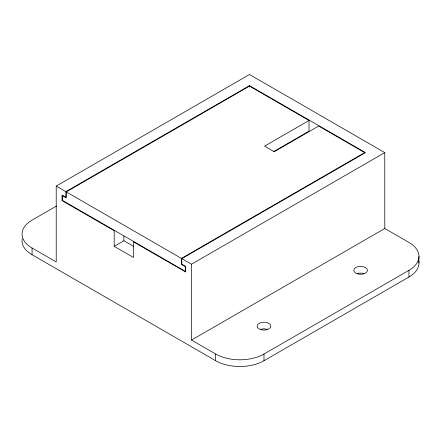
<?xml version="1.0" encoding="UTF-8"?>
<svg xmlns="http://www.w3.org/2000/svg" width="441" height="441" viewBox="0 0 441 441"><rect width="100%" height="100%" fill="white"/><g stroke="black" fill="none" stroke-linecap="round" stroke-linejoin="round"><path stroke-width="0.66" d="M56.514 206.002L32.055 220.125A34.166 19.724 0 0 0 32.055 248.018L56.216 261.965L56.216 186.085L249.49 74.501L384.784 152.614L384.784 228.493L191.51 340.077L191.51 264.198L384.784 152.614M65.88 191.664L249.49 85.659L365.457 152.614L181.846 258.619L181.846 264.198L185.711 266.43L185.711 272.009L133.524 241.883L133.524 257.505L114.197 246.343L114.197 230.72L62.016 200.594L62.016 195.016L65.88 197.248L65.88 191.664L56.216 186.085M309.02 120.476L264.567 146.142L274.23 151.721L318.683 126.054L364.685 152.614L181.46 258.393L181.46 264.424L185.325 266.651L185.325 271.342L62.402 200.368L62.402 195.683L66.266 197.915L66.266 191.89L249.49 86.105L309.02 120.476L309.02 131.186L273.459 151.721M114.197 246.343L123.86 240.764L133.821 246.513M191.51 340.077L215.666 354.024A34.166 19.724 0 0 0 263.988 354.024L408.945 270.339A34.166 19.724 0 0 0 408.945 242.44L384.784 228.493M22.215 238.829A34.166 19.724 0 0 0 32.055 254.716L215.666 360.721A34.166 19.724 0 0 0 263.988 360.721L408.945 277.031A34.166 19.724 0 0 0 418.785 261.149M66.266 191.89L181.46 258.393M181.846 258.619L191.51 264.198M418.95 256.386L418.95 263.084M408.945 270.339L408.945 277.031M263.988 354.024L263.988 360.721M249.49 85.659L249.49 86.899M215.666 354.024L215.666 360.721M123.86 236.012L123.86 240.764M32.055 248.018L32.055 254.716M260.57 329.41A6.836 3.947 0 0 1 267.406 329.41M357.21 273.613A6.836 3.947 0 0 1 364.04 273.613M260.57 329.548A6.836 3.947 0 0 0 270.818 326.131A6.836 3.947 0 0 0 260.57 322.713A6.836 3.947 0 0 0 260.57 329.548M357.21 273.751A6.836 3.947 0 0 0 367.458 270.339A6.836 3.947 0 0 0 357.21 266.921A6.836 3.947 0 0 0 357.21 273.751"/></g></svg>
